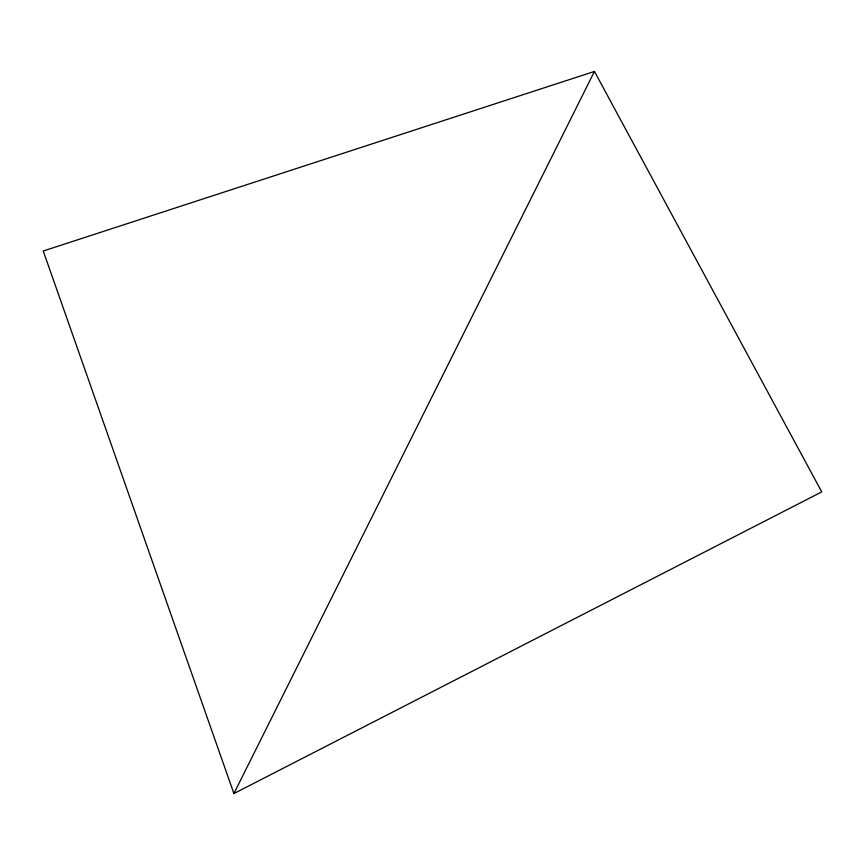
<?xml version="1.0" encoding="UTF-8"?>
<svg xmlns="http://www.w3.org/2000/svg" width="865" height="865" viewBox="0 0 865 865"><rect width="100%" height="100%" fill="white"/><g stroke="black" fill="none" stroke-linecap="round" stroke-linejoin="round"><path stroke-width="1.3" d="M233.907 793.562L594.45 71.438L821.75 491.893L233.907 793.562L43.25 251.001L594.45 71.438"/></g></svg>
